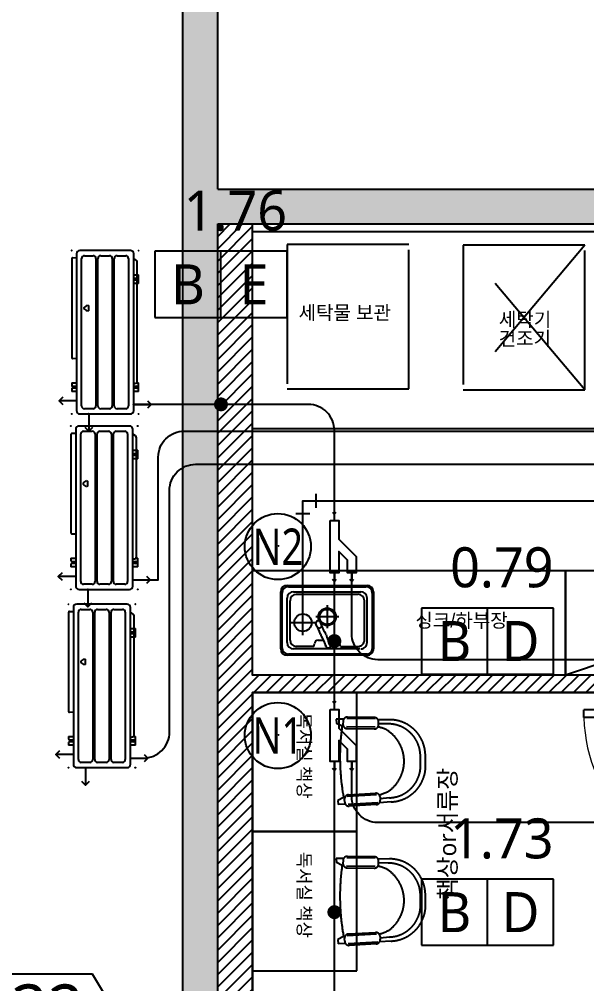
# Model space of a CAD drawing. Extents: x 11551484 to 2613213153046, y -2602833546311 to 14142.
# Drawn here: x 23013468 to 23016730, y -28525168 to -28519626 of the extents above; entities that cross this region are included whole.
import ezdxf
from ezdxf.enums import TextEntityAlignment as Align

# ---------------------------------------------------------------- set-up
doc = ezdxf.new("R2010")
doc.units = 0
doc.header["$LTSCALE"] = 1000
doc.header["$MEASUREMENT"] = 0
doc.header["$PDMODE"] = 35
doc.linetypes.add('DH-HID2', pattern=[1.2, 0.8, -0.4])
doc.layers.get('0').update_dxf_attribs({"linetype": 'CONTINUOUS'})
doc.layers.get('DEFPOINTS').update_dxf_attribs({"linetype": 'CONTINUOUS'})
for name, color, linetype in [('0-ELC TEXT', 7, 'CONTINUOUS'), ('03-TEXT', 3, 'CONTINUOUS'), ('2CONTINUOUS', 2, 'CONTINUOUS'), ('3 가구-붙박이', 6, 'CONTINUOUS'), ('8.패턴선', 8, 'CONTINUOUS'), ('CO-FURB-DN', 9, 'CONTINUOUS'), ('DVM_DPIT', 5, 'CONTINUOUS'), ('DVM_DRAIN', 5, 'CONTINUOUS'), ('DVM_INOUT_MARK', 2, 'CONTINUOUS'), ('DVM_INOUT_NAME', 7, 'CONTINUOUS'), ('DVM_JOINT', 6, 'CONTINUOUS'), ('DVM_OUTDOOR', 7, 'CONTINUOUS'), ('DVM_PIPE', 3, 'CONTINUOUS'), ('DVM_PIPE_MARK', 2, 'CONTINUOUS'), ('DVM_PIPE_MARK_LEN', 7, 'CONTINUOUS'), ('DVM_ROOM', 2, 'CONTINUOUS'), ('DVM_UNIT_BP', 7, 'CONTINUOUS'), ('DVM_UNIT_DP', 4, 'CONTINUOUS'), ('DVM_UNIT_LP', 3, 'CONTINUOUS'), ('FU-FURM', 251, 'DH-HID2'), ('wall', 3, 'CONTINUOUS'), ('WINDOW', 4, 'CONTINUOUS')]:
    doc.layers.add(name, color=color, linetype=linetype)
doc.layers.add('DVM_PMAT_MARK', color=6, linetype='CONTINUOUS', lineweight=25)
doc.styles.add('DVM_DEFAULT', font='malgun.ttf')
doc.styles.add('맑은 고딕', font='malgun.ttf')
doc.styles.add('코레일둥고', font='H2GTRE.TTF')
pattern_1 = [(45, (-34694.73, 110.66), (-35.35533906, 35.35533906), [])]

# ---------------------------------------------------------------- blocks, each defined once
blk = doc.blocks.new('flooor')
at = {"layer": '8.패턴선', "ltscale": 30}
h = blk.add_hatch(color=256, dxfattribs=at)
h.dxf.hatch_style = 1
h.paths.add_polyline_path([(11507656.8, -14172891.8), (11491856.8, -14172891.8), (11491856.8, -14188496.8), (11492056.8, -14188496.8), (11492056.8, -14187881.8), (11492216.8, -14187881.8), (11492216.8, -14187096.8), (11492056.8, -14187096.8), (11492056.8, -14177741.8), (11494956.8, -14177741.8), (11494956.8, -14177541.8), (11492056.8, -14177541.8), (11492056.8, -14173091.8), (11494756.8, -14173091.8), (11494756.8, -14176541.8), (11494956.8, -14176541.8), (11494956.8, -14173091.8), (11500056.8, -14173091.8), (11500056.8, -14176141.8), (11500256.8, -14176141.8), (11500256.8, -14173091.8), (11503456.8, -14173091.8), (11503456.8, -14176141.8), (11503656.8, -14176141.8), (11503656.8, -14175391.8), (11504256.8, -14175391.8), (11504256.8, -14175302.3), (11504246.8, -14175302.3), (11504246.8, -14175262.3), (11504256.8, -14175191.8), (11503656.8, -14175191.8), (11503656.8, -14173091.8), (11505856.8, -14173091.8), (11505856.8, -14175191.8), (11505256.8, -14175191.8), (11505256.8, -14175262.3), (11505266.8, -14175262.3), (11505266.8, -14175316.8), (11505256.8, -14175316.8), (11505256.8, -14175391.8), (11506056.8, -14175391.8), (11506056.8, -14174896.8), (11509204.8, -14174896.8), (11509204.8, -14174491.8), (11506056.8, -14174491.8), (11506056.8, -14173091.8), (11507656.8, -14173091.8)])
h.paths.add_polyline_path([(11499856.8, -14177741.8), (11504356.8, -14177741.8), (11504356.8, -14177541.8), (11499106.8, -14177541.8), (11499106.8, -14177566.8), (11499106.8, -14177716.8), (11499106.8, -14177741.8), (11499106.8, -14177991.8), (11499856.8, -14177991.8)], flags=17)
h.paths.add_polyline_path([(11506136.8, -14177541.8), (11505856.8, -14177541.8), (11505356.8, -14177541.8), (11505356.8, -14177741.8), (11505356.8, -14178051.8), (11506136.8, -14178051.8)], flags=17)
h.paths.add_polyline_path([(11512534.8, -14172891.8), (11511656.8, -14172891.8), (11511656.8, -14173091.8), (11511656.8, -14173691.8), (11512334.8, -14173691.8), (11512334.8, -14174491.8), (11511854.8, -14174491.8), (11511854.8, -14174791.8), (11512334.8, -14174791.8), (11512334.8, -14174791.8), (11512534.8, -14174791.8)])
h.paths.add_polyline_path([(11512534.8, -14175641.8), (11512384.8, -14175641.8), (11512334.8, -14175641.8), (11512334.8, -14176391.8), (11512534.8, -14176391.8)])
h.paths.add_polyline_path([(11512534.8, -14176941.8), (11512384.8, -14176941.8), (11512334.8, -14176941.8), (11512334.8, -14177100.8), (11511772.8, -14177100.8), (11511772.8, -14177941.8), (11512334.8, -14177941.8), (11512334.8, -14178041.8), (11512534.8, -14178041.8)])
h.paths.add_polyline_path([(11512534.8, -14179271.8), (11512384.8, -14179271.8), (11512334.8, -14179271.8), (11512334.8, -14179836.8), (11512534.8, -14179836.8)])
h.paths.add_polyline_path([(11512256.8, -14184446.8), (11511656.8, -14184446.8), (11511656.8, -14185146.8), (11512256.8, -14185146.8)])
h.paths.add_polyline_path([(11507213.8, -14187066.8), (11506733.8, -14187066.8), (11506733.8, -14187846.8), (11507213.8, -14187846.8)], flags=17)
h.paths.add_polyline_path([(11499706.8, -14186781.8), (11499221.8, -14186781.8), (11499221.8, -14187556.8), (11499706.8, -14187556.8)], flags=17)
at = {"layer": '2CONTINUOUS', "ltscale": 30}
for p, q in [((11491856.8, -14188496.8), (11491856.8, -14172891.8)), ((11492056.8, -14177541.8), (11492056.8, -14173091.8)), ((11492056.8, -14177541.8), (11494956.8, -14177541.8)), ((11492056.8, -14187096.8), (11492056.8, -14177741.8)), ((11492056.8, -14177741.8), (11494956.8, -14177741.8))]:
    blk.add_line(p, q, dxfattribs=at)
blk = doc.blocks.new('FB-021')
at = {"layer": 'CO-FURB-DN', "color": 8}
for p, q in [((-206.9, 399.9), (206.9, 399.9)), ((-239.8, 71.3), (-239.8, 367.1)), ((-169.4, 367.1), (174, 367.1)), ((239.8, 367.1), (239.8, 71.3)), ((-206.9, 334.2), (-206.9, 104.2)), ((206.9, 334.2), (206.9, 104.2)), ((174, 71.3), (-174, 71.3)), ((206.9, 38.5), (-206.9, 38.5))]:
    blk.add_line(p, q, dxfattribs=at)
at = {"layer": 'CO-FURB-DN', "color": 251}
for p, q in [((-233.2, 77.9), (-233.2, 367.1)), ((-206.9, 393.4), (200.3, 393.4)), ((-69, 353.9), (-160.9, 353.9)), ((-69, 353.9), (-65.7, 340.8)), ((69, 353.9), (65.7, 340.8)), ((69, 353.9), (160.9, 353.9)), ((233.2, 360.5), (233.2, 77.9)), ((-193.2, 321.4), (-193.2, 117.7)), ((-4.6, 321.1), (-46.6, 321.1)), ((46, 321.1), (17.8, 321.1)), ((191.9, 321.4), (191.9, 117.7)), ((-1.2, 260.3), (-1.2, 141)), ((-60.8, 200.6), (58.4, 200.6)), ((160.9, 84.5), (-160.3, 84.5)), ((200.3, 45.1), (-200.3, 45.1))]:
    blk.add_line(p, q, dxfattribs=at)
for radius in [45.4, 38.8]:
    blk.add_circle((0.1, 201.3), radius, dxfattribs=at)
at = {"layer": 'CO-FURB-DN', "color": 8}
for centre, radius, start, end in [((-206.9, 367.1), 32.9, 90, 180), ((206.9, 367.1), 32.9, 0, 90), ((-174, 334.2), 32.9, 90, 180), ((-6, 348.4), 13.8, 359.2451, 229.3055), ((132.5, 377.7), 128.1, 190.5553, 216.4137), ((174, 334.2), 32.9, 0, 90), ((-119.1, 263.4), 128.1, 13.1394, 38.5882), ((1.6, 281.1), 34.6, 16.5509, 36.4137), ((39.3, 300.3), 34.6, 193.1394, 216.3213), ((-91.8, 204), 128.1, 14.798, 36.3213), ((41.3, 245.1), 13.8, 58.1457, 163.3853), ((213.9, 344.2), 186.9, 196.5509, 214.0056), ((45.8, 235.4), 13.8, 174.4612, 18.1232), ((-174, 104.2), 32.9, 180, 270), ((174, 104.2), 32.9, 270, 0), ((-206.9, 71.3), 32.9, 180, 270), ((206.9, 71.3), 32.9, 270, 0)]:
    blk.add_arc(centre, radius, start, end, dxfattribs=at)
at = {"layer": 'CO-FURB-DN', "color": 251}
for centre, radius, start, end in [((-206.9, 367.1), 26.3, 90, 180), ((-160.3, 321.1), 32.9, 90, 180), ((159, 321.1), 32.9, 0, 90), ((200.3, 360.5), 32.9, 0, 90), ((-46, 340.8), 19.7, 180, 270), ((46, 340.8), 19.7, 270, 0), ((-159.7, 118), 33.5, 180.4305, 268.9606), ((159, 117.7), 32.9, 270, 0), ((-200.3, 77.9), 32.9, 180, 270), ((200.3, 77.9), 32.9, 270, 0)]:
    blk.add_arc(centre, radius, start, end, dxfattribs=at)
blk = doc.blocks.new('F-123')
at = {"layer": 'FU-FURM'}
for p, q in [((42.5, 491.5), (-33, 491.5)), ((38.3, 462.8), (-29.6, 462.8)), ((-236.2, 289.3), (-236.7, 224.1)), ((-212.5, 280.8), (-214.2, 226.4)), ((212.7, 280.8), (217.6, 226.5)), ((236.2, 289.3), (239.5, 222.5)), ((-208.5, 226.2), (-224.9, 226.7)), ((-195.3, 224.3), (-195.9, 221.2)), ((-194.6, 227.6), (-195.3, 224.3)), ((-193.7, 231.1), (-194.6, 227.6)), ((-192.5, 234.9), (-193.7, 231.1)), ((-191.1, 239.2), (-192.5, 234.9)), ((-189.5, 243.9), (-191.1, 239.2)), ((-187.6, 248.9), (-189.5, 243.9)), ((-185.6, 254), (-187.6, 248.9)), ((-183.5, 259.1), (-185.6, 254)), ((-181.4, 264), (-183.5, 259.1)), ((-179.3, 268.5), (-181.4, 264)), ((-177.1, 272.7), (-179.3, 268.5)), ((177.1, 272.7), (179.3, 268.5)), ((179.3, 268.5), (181.4, 264)), ((181.4, 264), (183.5, 259.1)), ((183.5, 259.1), (185.6, 254)), ((185.6, 254), (187.6, 248.9)), ((187.6, 248.9), (189.5, 243.9)), ((189.5, 243.9), (191.1, 239.2)), ((191.1, 239.2), (192.5, 234.9)), ((192.5, 234.9), (193.7, 231.1)), ((193.7, 231.1), (194.6, 227.6)), ((194.6, 227.6), (195.8, 222.2)), ((208.5, 226.2), (224.9, 226.7)), ((-250.3, 203), (-255.7, 47.5)), ((-242.2, 206.7), (-247.9, 44.9)), ((-194.3, 205.8), (-199.5, 41.2)), ((-190.3, 45.2), (-184.8, 200.7)), ((190.3, 45.2), (184.8, 200.7)), ((194, 206), (200.1, 37.3)), ((240.4, 211.6), (246.9, 41.8)), ((250.3, 203), (255.7, 47.5)), ((-244.4, 25.9), (-245.7, -16.4)), ((-232, 22.1), (-215.7, 21.5)), ((-204.8, 16.4), (-221.2, -16.4)), ((-203.5, 24.3), (-203.7, 16.3)), ((204.8, 16.4), (204.3, 23.9)), ((204.8, 16.4), (221.2, -16.4)), ((232, 22.1), (215.7, 21.5)), ((243.8, 25.5), (245.7, -16.4)), ((-245.7, -16.4), (-221.2, -16.4)), ((221.2, -16.4), (245.7, -16.4))]:
    blk.add_line(p, q, dxfattribs=at)
for centre, radius, start, end in [((-29.5, 284.7), 206.8, 90.8381, 178.7143), ((-26.4, 276.7), 186.1, 90.8381, 178.7144), ((26.6, 276.7), 186.1, 1.2856, 89.1619), ((29.5, 284.7), 206.8, 1.2856, 89.1619), ((0, 157.1), 211.5, 33.1238, 146.8761), ((-225.7, 202.2), 24.6, 88.0002, 178.0003), ((-209.4, 201.6), 24.6, 357.9998, 88.0001), ((0, 157.1), 211.5, 158.2783, 158.4011), ((209.4, 201.6), 24.6, 92, 182.0003), ((0, 157.1), 211.5, 21.5989, 21.7217), ((225.7, 202.2), 24.6, 2.0002, 91.9997), ((-231.2, 46.6), 24.6, 178.0001, 268.0003), ((-214.8, 46.1), 24.6, 268.0001, 358), ((0, 1288), 1288, 260.8522, 279.1478), ((214.8, 46.1), 24.6, 181.9999, 272.0001), ((231.2, 46.6), 24.6, 271.9999, 2.0001)]:
    blk.add_arc(centre, radius, start, end, dxfattribs=at)
blk = doc.blocks.new('$DorLib2D$00000001')
for p, q in [((0.45, 0.975), (0.5, 0.975)), ((0.45, 0), (0.45, 0.975)), ((0.5, 0), (0.5, 0.975)), ((0.5, 0), (0.45, 0))]:
    blk.add_line(p, q)
at = {"lineweight": 13}
blk.add_arc((0.475, 0), 0.975, 91.46928, 180, dxfattribs=at)
blk = doc.blocks.new('DVM_BACKGROUND')
at = {"layer": 'wall', "ltscale": 10}
h = blk.add_hatch(dxfattribs=at)
h.set_pattern_fill('_USER', color=256, scale=50, angle=45, pattern_type=0)
h.set_pattern_definition(pattern_1)
h.paths.add_polyline_path([(11483101.3, -14250165.3), (11483101.3, -14249350.3), (11483101.3, -14248172.5), (11482901.3, -14248172.5), (11482901.3, -14250865.3), (11483101.3, -14250865.3), (11483701.3, -14250865.3), (11485833.8, -14250865.3), (11485833.8, -14250965.3), (11485883.8, -14250965.3), (11485933.8, -14250965.3), (11485933.8, -14250865.3), (11487611.3, -14250865.3), (11487611.3, -14250765.3), (11486711.3, -14250765.3), (11484901.3, -14250765.3), (11483101.3, -14250765.3)])
h.paths.add_polyline_path([(11487035.6, -14250519.5), (11487035.6, -14250372), (11487283.4, -14250372), (11487283.4, -14250519.5)], flags=9)
h.paths.add_polyline_path([(11485452.4, -14250535.6), (11485452.4, -14250380.3), (11486298.9, -14250380.3), (11486298.9, -14250535.6)], flags=9)
h.paths.add_polyline_path([(11483345.3, -14248763), (11483345.3, -14248615.4), (11483953.3, -14248615.4), (11483953.3, -14248763)], flags=9)
h.paths.add_polyline_path([(11484017.6, -14250535.6), (11484017.6, -14250377.9), (11484635.2, -14250377.9), (11484635.2, -14250535.6)], flags=9)
h.paths.add_polyline_path([(11484497.1, -14248911.6), (11484497.1, -14248764.1), (11484850.7, -14248764.1), (11484850.7, -14248911.6)], flags=9)
h.paths.add_polyline_path([(11484496.5, -14248801.8), (11484496.5, -14248654.3), (11484851.3, -14248654.3), (11484851.3, -14248801.8)], flags=9)
h.paths.add_polyline_path([(11485363.3, -14249918.3), (11485363.3, -14249469.3), (11487415, -14249469.3), (11487415, -14249918.3)], flags=9)
h.paths.add_polyline_path([(11484919.2, -14247737.6), (11485422.6, -14247737.6), (11485422.6, -14248101.7), (11484919.2, -14248101.7)], flags=9)
h.paths.add_polyline_path([(11486551.8, -14247341.3), (11487280.5, -14247341.3), (11487280.5, -14247740.5), (11486551.8, -14247740.5)], flags=9)
h.paths.add_polyline_path([(11482261.7, -14249526), (11482261.7, -14248811.7), (11482660.8, -14248811.7), (11482660.8, -14249526)], flags=9)
h.paths.add_polyline_path([(11481880.9, -14251923.9), (11481880.9, -14251206.6), (11482280, -14251206.6), (11482280, -14251923.9)], flags=9)
h.paths.add_polyline_path([(11481886.7, -14249829.5), (11481886.7, -14249108.2), (11482285.8, -14249108.2), (11482285.8, -14249829.5)], flags=9)
h.paths.add_polyline_path([(11483748.9, -14247341.3), (11484473.3, -14247341.3), (11484473.3, -14247740.5), (11483748.9, -14247740.5)], flags=9)
h = blk.add_hatch(dxfattribs=at)
h.set_pattern_fill('_USER', color=256, scale=50, angle=45, pattern_type=0)
h.set_pattern_definition(pattern_1)
h.paths.add_polyline_path([(11482901.3, -14250865.3), (11482901.3, -14255273), (11483101.3, -14255273), (11483101.3, -14252465.3), (11483101.3, -14251665.3), (11483101.3, -14250865.3)])
h.paths.add_polyline_path([(11485833.8, -14251865.3), (11485833.8, -14252565.3), (11485833.8, -14255273), (11485933.8, -14255273), (11485933.8, -14254268.7), (11485933.8, -14253468.7), (11485933.8, -14252565.3), (11488565.8, -14252565.3), (11488566.3, -14252565.8), (11488566.3, -14252665.3), (11488616.3, -14252665.3), (11488666.3, -14252665.3), (11488666.3, -14252465.3), (11485933.8, -14252465.3), (11485933.8, -14251865.3)])
h.paths.add_polyline_path([(11488616.3, -14255473.5), (11488666.3, -14255473.5), (11488666.3, -14255273), (11488666.3, -14253565.3), (11488566.3, -14253565.3), (11488566.3, -14255273), (11488566.3, -14255373), (11488566.3, -14255473.5)])
h.paths.add_polyline_path([(11481880.9, -14254179.7), (11481880.9, -14253458.6), (11482280, -14253458.6), (11482280, -14254179.7)], flags=9)
at = {"layer": '3 가구-붙박이', "ltscale": 30}
blk.add_line((11486711.3, -14250165.3), (11484901.3, -14250765.3), dxfattribs=at)
blk.add_lwpolyline([(11484901.3, -14250765.3), (11483101.3, -14250765.3), (11483101.3, -14250165.3), (11484901.3, -14250165.3), (11484901.3, -14250765.3)], dxfattribs=at)
blk.add_lwpolyline([(11486711.3, -14250765.3), (11484901.3, -14250765.3), (11484901.3, -14250165.3), (11486711.3, -14250165.3)], close=True, dxfattribs=at)
at = {"layer": 'DEFPOINTS', "ltscale": 10}
blk.add_line((11485120.9, -14249350.3), (11483101.3, -14249350.3), dxfattribs=at)
at = {"layer": 'FU-FURM'}
for p, q in [((11485012.2, -14248295.8), (11484312.2, -14249125.8)), ((11485012.2, -14249125.8), (11484312.2, -14248295.8))]:
    blk.add_line(p, q, dxfattribs=at)
at = {"layer": 'FU-FURM', "elevation": 0}
for points in [[(11484000.2, -14248291.4), (11483300.2, -14248291.4), (11483300.2, -14249121.4), (11484000.2, -14249121.4)], [(11485012.2, -14248295.8), (11484312.2, -14248295.8), (11484312.2, -14249125.8), (11485012.2, -14249125.8)]]:
    blk.add_lwpolyline(points, close=True, dxfattribs=at)
at = {"layer": 'FU-FURM'}
for points in [[(11483701.3, -14251665.3), (11483701.3, -14250865.3), (11483101.3, -14250865.3), (11483101.3, -14251665.3)], [(11483701.3, -14252465.3), (11483701.3, -14251665.3), (11483101.3, -14251665.3), (11483101.3, -14252465.3)]]:
    blk.add_lwpolyline(points, close=True, dxfattribs=at)
at = {"layer": 'wall', "ltscale": 10}
for p, q in [((11483101.3, -14250765.3), (11483101.3, -14248172.5)), ((11483895.2, -14248172.5), (11483895.2, -14248172.5)), ((11482901.3, -14250672.5), (11482901.3, -14250672.5)), ((11487611.3, -14250765.3), (11483101.3, -14250765.3)), ((11482901.3, -14250772.5), (11482901.3, -14250772.5)), ((11483101.3, -14250865.3), (11483101.3, -14255273)), ((11485833.8, -14250865.3), (11483101.3, -14250865.3))]:
    blk.add_line(p, q, dxfattribs=at)
blk.add_blockref('flooor', (-9155.5, -70430.6))
at = {"xscale": 1.111111111109494, "yscale": 1.111111111109494, "zscale": 1.111111111111111, "rotation": 180.0000000024174}
blk.add_blockref('FB-021', (11483530.6, -14250207.6), dxfattribs=at)
at = {"color": 251, "true_color": 0x636466, "rotation": 271.1958564948879}
for p in [(11483604.6, -14251264.2), (11483604.6, -14252064.2)]:
    blk.add_blockref('F-123', p, dxfattribs=at)
at = {"layer": 'WINDOW', "xscale": -900, "yscale": -900, "zscale": -900, "rotation": 270}
blk.add_blockref('$DorLib2D$00000001', (11485883.8, -14251415.3), dxfattribs=at)
at = {"layer": '0-ELC TEXT', "color": 8, "style": '맑은 고딕'}
for p in [(11483436.4, -14250981.8), (11483436.4, -14251781.8)]:
    blk.add_text('독서실 책상', height=74.67, rotation=270, dxfattribs=at).set_placement(p, align=Align.TOP_LEFT)
at = {"layer": '03-TEXT', "color": 7, "style": '맑은 고딕'}
blk.add_text('책상or서류장', height=100, rotation=90, dxfattribs=at).set_placement((11484172.3, -14252058.8), align=Align.TOP_LEFT)
at = {"layer": 'FU-FURM', "style": '코레일둥고'}
for s, p in [('세탁물 보관', (11483366.5, -14248722.7)), ('세탁기', (11484517.7, -14248761.5)), ('건조기', (11484517.1, -14248871.3)), ('싱크/하부장', (11484037.8, -14250491.4))]:
    blk.add_text(s, height=80, dxfattribs=at).set_placement(p)
blk = doc.blocks.new('CAD_INOUT_MARK')
at = {"layer": 'DVM_INOUT_MARK', "color": 0}
for p, q in [((-600, 1560), (600, 1560)), ((600, 1160), (-600, 1160))]:
    blk.add_line(p, q, dxfattribs=at)
blk.add_lwpolyline([(-360, 1960), (360, 1960), (600, 1560), (600, 1160), (360, 760), (-360, 760), (-600, 1160), (-600, 1560), (-360, 1960)], dxfattribs=at)
at = {"layer": 'DVM_INOUT_NAME'}
blk.add_lwpolyline([(-600, 0), (600, 0), (600, 560), (-600, 560)], close=True, dxfattribs=at)
at = {"layer": 'DVM_INOUT_MARK', "color": 0, "style": 'DVM_DEFAULT'}
for tag, p in [('CAP', (0, 1760)), ('NO', (0, 960))]:
    blk.add_attdef(tag, text='', height=280, dxfattribs=at).set_placement(p, align=Align.MIDDLE_CENTER)
for tag, width, p, p2 in [('MNAME', 0.755882, (-548.8, 1220.2), (562.6, 1220.2)), ('QTY', 0.520692, (709.7, 1220.2), (1089.2, 1220.2))]:
    blk.add_attdef(tag, text='', height=280, dxfattribs=dict(at, width=width)).set_placement(p, p2, align=Align.FIT)
at = {"layer": 'DVM_INOUT_NAME', "style": 'DVM_DEFAULT', "width": 0.924483}
blk.add_attdef('INAME', text='', height=280, dxfattribs=at).set_placement((-561.8, 134), (564.5, 134), align=Align.FIT)
blk = doc.blocks.new('DVM_LP_VEC')
at = {"layer": 'DVM_UNIT_LP', "color": 0}
blk.add_line((0, 0), (100, 0), dxfattribs=at)
blk.add_lwpolyline([(78.8, 21.2), (100, 0), (78.8, -21.2)], dxfattribs=at)
blk.add_point((0, 0), dxfattribs=at)
blk = doc.blocks.new('DVM_OD_ECO_940X1420X330_T')
at = {"layer": 'DVM_OUTDOOR', "color": 0}
for p, q in [((-412.3, 179.8), (-423.5, 164.2)), ((282.1, 185), (-402.5, 185)), ((-330.4, 164.2), (-330.4, 192.2)), ((-280.3, 192.2), (-330.4, 192.2)), ((-311.3, 164.2), (-311.3, 179.9)), ((-299.3, 179.9), (-299.3, 164.2)), ((-280.3, 192.2), (-280.3, 164.2)), ((340.4, 192.2), (290.3, 192.2)), ((290.3, 181.6), (290.3, 192.2)), ((309.3, 164.2), (309.3, 180.2)), ((321.3, 180.2), (321.3, 164.2)), ((340.4, 192.2), (340.4, 164.2)), ((-469.5, 145.2), (-469.5, -145.2)), ((450.5, 164.2), (-450.5, 164.2)), ((-439.8, 68.3), (-439.8, 118.4)), ((-423.7, 134.5), (423.7, 134.5)), ((439.8, 118.4), (439.8, 68.3)), ((469.5, -145.2), (469.5, 145.2)), ((-439.8, -25.4), (-439.8, 24.7)), ((423.7, 52.2), (-423.7, 52.2)), ((-423.7, 40.8), (423.7, 40.8)), ((439.8, 24.7), (439.8, -25.4)), ((423.7, -41.5), (-423.7, -41.5)), ((-423.7, -53), (423.7, -53)), ((-439.8, -119.1), (-439.8, -69.1)), ((-155.6, -100.9), (-152.9, -95.7)), ((-123.7, -95.7), (-120.9, -100.9)), ((439.8, -69.1), (439.8, -119.1)), ((-450.5, -164.2), (450.5, -164.2)), ((-427.8, -187.3), (-428.6, -165.2)), ((423.7, -135.2), (-423.7, -135.2)), ((-141, -121.8), (-135.5, -121.8)), ((152.1, -164.2), (151.3, -187.3)), ((290.3, -192.2), (290.3, -164.2)), ((309.3, -187.2), (309.3, -164.2)), ((321.3, -164.2), (321.3, -187.2)), ((340.4, -164.2), (340.4, -192.2)), ((148.3, -190.2), (-424.8, -190.2)), ((290.3, -192.2), (304.3, -192.2)), ((326.4, -192.2), (340.4, -192.2))]:
    blk.add_line(p, q, dxfattribs=at)
for centre, radius, start, end in [((-402.1, 172.4), 12.5, 90, 144.1859), ((-305.3, 179.9), 6.01, 0, 180), ((281.8, 172.4), 12.5, 318.665, 90), ((315.3, 180.2), 6.01, 0, 180), ((-450.5, 145.2), 19, 89.9888, 180.0112), ((-423.7, 118.4), 16.1, 90, 180), ((423.7, 118.4), 16.1, 0, 90), ((450.5, 145.2), 19, 359.9882, 90.0111), ((-423.7, 68.3), 16.1, 180, 270), ((423.7, 68.3), 16.1, 270, 0), ((-423.7, 24.7), 16.1, 90, 180), ((423.7, 24.7), 16.1, 0, 90), ((-423.7, -25.4), 16.1, 180, 270), ((-423.7, -69.1), 16.1, 90, 180), ((423.7, -25.4), 16.1, 270, 0), ((423.7, -69.1), 16.1, 0, 90), ((-450.5, -145.2), 19, 179.9889, 270.0111), ((-423.7, -119.1), 16.1, 180, 270), ((423.7, -119.1), 16.1, 270, 0), ((450.5, -145.2), 19, 269.989, 0.0117), ((-424.8, -187.2), 3, 182, 270), ((148.3, -187.2), 3, 270, 358.084), ((304.3, -187.2), 5.01, 270, 0), ((326.4, -187.2), 5.01, 180, 270)]:
    blk.add_arc(centre, radius, start, end, dxfattribs=at)
for points in [[(-141, -121.8), (-145.8, -114.8), (-150.7, -107.9), (-155.6, -100.9)], [(-152.9, -95.7), (-143.1, -95.7), (-133.4, -95.7), (-123.7, -95.7)], [(-120.9, -100.9), (-125.8, -107.9), (-130.7, -114.8), (-135.5, -121.8)]]:
    blk.add_open_spline(points, degree=3, dxfattribs=at)
at = {"layer": 'DVM_UNIT_BP'}
for p in [(-469.5, 192.2), (469.5, 192.2), (-469.5, -192.2), (469.5, -192.2)]:
    blk.add_point(p, dxfattribs=at)
at = {"layer": 'DVM_UNIT_LP', "color": 1, "rotation": 90}
blk.add_blockref('DVM_LP_VEC', (414.5, 164.2), dxfattribs=at)
at = {"layer": 'DVM_UNIT_LP', "color": 1}
blk.add_blockref('DVM_LP_VEC', (469.5, -94.2), dxfattribs=at)
at = {"layer": 'DVM_UNIT_LP', "color": 1, "xscale": -1, "rotation": 90}
blk.add_blockref('DVM_LP_VEC', (394.5, -164.2), dxfattribs=at)
blk = doc.blocks.new('DVM_OD_ECO_940X1210X330_T')
at = {"layer": 'DVM_OUTDOOR', "color": 0}
for p, q in [((-412.3, 179.8), (-423.5, 164.2)), ((282.1, 185), (-402.5, 185)), ((-330.4, 164.2), (-330.4, 192.2)), ((-280.3, 192.2), (-330.4, 192.2)), ((-311.3, 164.2), (-311.3, 179.9)), ((-299.3, 179.9), (-299.3, 164.2)), ((-280.3, 192.2), (-280.3, 164.2)), ((340.4, 192.2), (290.3, 192.2)), ((290.3, 181.6), (290.3, 192.2)), ((309.3, 164.2), (309.3, 180.2)), ((321.3, 180.2), (321.3, 164.2)), ((340.4, 192.2), (340.4, 164.2)), ((-469.5, 145.2), (-469.5, -145.2)), ((450.5, 164.2), (-450.5, 164.2)), ((-439.8, 68.3), (-439.8, 118.4)), ((-423.7, 134.5), (423.7, 134.5)), ((439.8, 118.4), (439.8, 68.3)), ((469.5, -145.2), (469.5, 145.2)), ((-439.8, -25.4), (-439.8, 24.7)), ((423.7, 52.2), (-423.7, 52.2)), ((-423.7, 40.8), (423.7, 40.8)), ((439.8, 24.7), (439.8, -25.4)), ((423.7, -41.5), (-423.7, -41.5)), ((-423.7, -53), (423.7, -53)), ((-439.8, -119.1), (-439.8, -69.1)), ((-155.6, -100.9), (-152.9, -95.7)), ((-123.7, -95.7), (-120.9, -100.9)), ((439.8, -69.1), (439.8, -119.1)), ((-450.5, -164.2), (450.5, -164.2)), ((-427.8, -187.3), (-428.6, -165.2)), ((423.7, -135.2), (-423.7, -135.2)), ((-141, -121.8), (-135.5, -121.8)), ((152.1, -164.2), (151.3, -187.3)), ((290.3, -192.2), (290.3, -164.2)), ((309.3, -187.2), (309.3, -164.2)), ((321.3, -164.2), (321.3, -187.2)), ((340.4, -164.2), (340.4, -192.2)), ((148.3, -190.2), (-424.8, -190.2)), ((290.3, -192.2), (304.3, -192.2)), ((326.4, -192.2), (340.4, -192.2))]:
    blk.add_line(p, q, dxfattribs=at)
for centre, radius, start, end in [((-402.1, 172.4), 12.5, 90, 144.1859), ((-305.3, 179.9), 6.01, 0, 180), ((281.8, 172.4), 12.5, 318.665, 90), ((315.3, 180.2), 6.01, 0, 180), ((-450.5, 145.2), 19, 89.9888, 180.0112), ((-423.7, 118.4), 16.1, 90, 180), ((423.7, 118.4), 16.1, 0, 90), ((450.5, 145.2), 19, 359.9882, 90.0111), ((-423.7, 68.3), 16.1, 180, 270), ((423.7, 68.3), 16.1, 270, 0), ((-423.7, 24.7), 16.1, 90, 180), ((423.7, 24.7), 16.1, 0, 90), ((-423.7, -25.4), 16.1, 180, 270), ((-423.7, -69.1), 16.1, 90, 180), ((423.7, -25.4), 16.1, 270, 0), ((423.7, -69.1), 16.1, 0, 90), ((-450.5, -145.2), 19, 179.9889, 270.0111), ((-423.7, -119.1), 16.1, 180, 270), ((423.7, -119.1), 16.1, 270, 0), ((450.5, -145.2), 19, 269.989, 0.0117), ((-424.8, -187.2), 3, 182, 270), ((148.3, -187.2), 3, 270, 358.084), ((304.3, -187.2), 5.01, 270, 0), ((326.4, -187.2), 5.01, 180, 270)]:
    blk.add_arc(centre, radius, start, end, dxfattribs=at)
for points in [[(-141, -121.8), (-145.8, -114.8), (-150.7, -107.9), (-155.6, -100.9)], [(-152.9, -95.7), (-143.1, -95.7), (-133.4, -95.7), (-123.7, -95.7)], [(-120.9, -100.9), (-125.8, -107.9), (-130.7, -114.8), (-135.5, -121.8)]]:
    blk.add_open_spline(points, degree=3, dxfattribs=at)
at = {"layer": 'DVM_UNIT_BP'}
for p in [(-469.5, 192.2), (469.5, 192.2), (-469.5, -192.2), (469.5, -192.2)]:
    blk.add_point(p, dxfattribs=at)
at = {"layer": 'DVM_UNIT_LP', "color": 1, "rotation": 90}
blk.add_blockref('DVM_LP_VEC', (414.5, 164.2), dxfattribs=at)
at = {"layer": 'DVM_UNIT_LP', "color": 1}
blk.add_blockref('DVM_LP_VEC', (469.5, -94.2), dxfattribs=at)
at = {"layer": 'DVM_UNIT_LP', "color": 1, "xscale": -1, "rotation": 90}
blk.add_blockref('DVM_LP_VEC', (394.5, -164.2), dxfattribs=at)
blk = doc.blocks.new('ACC_AC_RF')
at = {"layer": 'DVM_JOINT'}
blk.add_lwpolyline([(-150, 25), (-150, -25), (-42.3, -25), (57.7, -125), (150, -125), (150, -75), (78.4, -75), (28.4, -25), (150, -25), (150, 25), (-150, 25)], dxfattribs=at)
at = {"layer": 'DVM_UNIT_BP'}
for p in [(-150, 0), (150, 0), (150, -100)]:
    blk.add_point(p, dxfattribs=at)
at = {"layer": 'DVM_UNIT_LP', "xscale": 0.5, "yscale": 0.5, "zscale": 0.5, "rotation": 180}
blk.add_blockref('DVM_LP_VEC', (-150, 0), dxfattribs=at)
at = {"layer": 'DVM_UNIT_LP', "color": 1, "xscale": -0.5, "yscale": 0.5, "zscale": 0.5, "rotation": 180}
blk.add_blockref('DVM_LP_VEC', (150, 0), dxfattribs=at)
at = {"layer": 'DVM_UNIT_LP', "color": 2, "xscale": -0.5, "yscale": 0.5, "zscale": 0.5, "rotation": 180}
blk.add_blockref('DVM_LP_VEC', (150, -100), dxfattribs=at)
blk = doc.blocks.new('CAD_DRAIN_HOLE')
at = {"layer": 'DVM_DPIT'}
for p, q in [((0, -72.4), (0, 72.4)), ((-73.1, 0), (73.1, 0))]:
    blk.add_line(p, q, dxfattribs=at)
at = {"layer": 'DVM_DPIT', "linetype": 'ByBlock'}
blk.add_circle((0, 0), 50, dxfattribs=at)
at = {"layer": 'DVM_UNIT_BP'}
for p in [(-50, 0), (0, 50), (50, 0), (0, -50)]:
    blk.add_point(p, dxfattribs=at)
at = {"layer": 'DVM_UNIT_DP', "color": 1}
blk.add_point((0, 0), dxfattribs=at)
blk = doc.blocks.new('CAD_PIPE_MARK_LG')
at = {"layer": 'DVM_PIPE_MARK', "color": 0}
for p, q in [((380, 190), (-380, 190)), ((-380, 190), (-380, -190)), ((0, -190), (0, 190)), ((380, -190), (380, 190)), ((-380, -190), (380, -190))]:
    blk.add_line(p, q, dxfattribs=at)
at = {"layer": 'DVM_PIPE_MARK', "color": 0, "style": 'DVM_DEFAULT'}
for tag, p in [('L', (-190, 0)), ('G', (190, 0))]:
    blk.add_attdef(tag, text='', height=230, dxfattribs=at).set_placement(p, align=Align.MIDDLE)
at = {"layer": 'DVM_PIPE_MARK_LEN', "color": 0, "style": 'DVM_DEFAULT'}
blk.add_attdef('T', text='', height=230, dxfattribs=at).set_placement((380, 240), align=Align.BOTTOM_RIGHT)
blk = doc.blocks.new('CAD_PMAT_MARK')
at = {"layer": 'DVM_PMAT_MARK'}
blk.add_circle((0, 0), 190, dxfattribs=at)
at = {"layer": 'DVM_UNIT_LP', "color": 1}
blk.add_point((3.9, 3.9), dxfattribs=at)
at = {"layer": 'DVM_PMAT_MARK', "style": 'DVM_DEFAULT', "width": 0.8}
blk.add_attdef('$SYM', text='', height=210, dxfattribs=at).set_placement((0, 0), align=Align.MIDDLE)
blk = doc.blocks.new('260514_슬하신경정신과의원(에어컨 오봉수)')
at = {"layer": 'DVM_DRAIN', "color": 1}
for p, q in [((11483465.3, -14249724.7), (11483465.3, -14249804.7)), ((11483431.3, -14249838.7), (11483351.3, -14249838.7))]:
    blk.add_line(p, q, dxfattribs=at)
at = {"layer": 'DVM_DRAIN'}
blk.add_lwpolyline([(11483391.3, -14250464.4), (11483391.3, -14249764.7), (11487703.1, -14249764.7)], dxfattribs=at)
at = {"layer": 'DVM_PIPE'}
for points in [[(11483572.2, -14249877.1), (11483572.2, -14249359.8, 0.414214), (11483422.2, -14249209.8), (11482418.4, -14249209.8)], [(11482413.4, -14250218.3), (11482559.4, -14250218.3), (11482559.4, -14249513.5, -0.414214), (11482709.4, -14249363.5), (11491392.6, -14249363.5)], [(11482400, -14251242.5), (11482474.5, -14251242.5, 0.414214), (11482624.5, -14251092.5), (11482624.5, -14249704.3, -0.414214), (11482774.5, -14249554.3), (11499259.6, -14249554.3)], [(11487311.3, -14250315.3), (11487367.5, -14250315.3, -0.414214), (11487517.5, -14250465.3), (11487517.5, -14250527.1, -0.414214), (11487367.5, -14250677.1), (11483822.2, -14250677.1, -0.414214), (11483672.2, -14250527.1), (11483672.2, -14250177.1)], [(11488894.5, -14251613.2), (11483822.2, -14251613.2, -0.414214), (11483672.2, -14251463.2), (11483672.2, -14251263.2)]]:
    blk.add_lwpolyline(points, format="xyb", dxfattribs=at)
for points in [[(11483572.2, -14250963.2), (11483572.2, -14250177.1)], [(11483572.2, -14252993), (11483572.2, -14251263.2)]]:
    blk.add_lwpolyline(points, dxfattribs=at)
at = {"layer": 'DVM_PIPE_MARK', "color": 1}
for points in [[(11482920.3, -14249209.8, 0, 0, 0), (11482900.3, -14249209.8, 40, 40, -1), (11482940.3, -14249209.8, 40, 40, -1), (11482900.3, -14249209.8, 0, 0, 0), (11482920.3, -14249209.8, 0, 0, 0), (11482920.3, -14248709.8, 0, 0, 0)], [(11483572.2, -14250570.2, 0, 0, 0), (11483552.2, -14250570.2, 40, 40, -1), (11483592.2, -14250570.2, 40, 40, -1), (11483552.2, -14250570.2, 0, 0, 0), (11483572.2, -14250570.2, 0, 0, 0), (11484072.2, -14250570.2, 0, 0, 0)], [(11483572.2, -14252128.1, 0, 0, 0), (11483552.2, -14252128.1, 40, 40, -1), (11483592.2, -14252128.1, 40, 40, -1), (11483552.2, -14252128.1, 0, 0, 0), (11483572.2, -14252128.1, 0, 0, 0), (11484072.2, -14252128.1, 0, 0, 0)]]:
    blk.add_lwpolyline(points, format="xyseb", dxfattribs=at)
at = {"layer": 'DVM_ROOM'}
for points in [[(11483101.3, -14248215.9), (11488611.3, -14248215.9), (11488611.3, -14250765.3), (11483101.3, -14250765.3)], [(11485833.8, -14255273), (11483101.3, -14255273), (11483101.3, -14250865.3), (11485833.8, -14250865.3)]]:
    blk.add_lwpolyline(points, close=True, dxfattribs=at)
blk.add_blockref('DVM_BACKGROUND', (0, 0))
at = {"layer": 'DVM_DPIT'}
blk.add_blockref('CAD_DRAIN_HOLE', (11483391.3, -14250464.4), dxfattribs=at)
at = {"layer": 'DVM_INOUT_MARK'}
ref = blk.add_blockref('CAD_INOUT_MARK', (11481819.5, -14254443.3), dxfattribs=at)
ref.add_attrib('CAP', '032', dxfattribs={"color": 0, "height": 280, "style": 'DVM_DEFAULT'}).set_placement((11481819.5, -14252683.3), align=Align.MIDDLE_CENTER)
ref.add_attrib('MNAME', 'AM.BN1PBH1', dxfattribs={"color": 0, "height": 280, "style": 'DVM_DEFAULT', "width": 0.466002}).set_placement((11481270.7, -14253223.2), (11482382.1, -14253223.2), align=Align.FIT)
ref.add_attrib('NO', '1', dxfattribs={"color": 0, "height": 280, "style": 'DVM_DEFAULT'}).set_placement((11481819.5, -14253483.3), align=Align.MIDDLE_CENTER)
ref.add_attrib('INAME', '소회의실', dxfattribs={"layer": 'DVM_INOUT_NAME', "height": 280, "style": 'DVM_DEFAULT', "width": 0.722974}).set_placement((11481257.6, -14254309.3), (11482384, -14254309.3), align=Align.FIT)
at = {"layer": 'DVM_JOINT', "extrusion": (0, 0, -1), "rotation": 270}
for p in [(-11483572.2, -14250027.1), (-11483572.2, -14251113.2)]:
    blk.add_blockref('ACC_AC_RF', p, dxfattribs=at)
at = {"layer": 'DVM_OUTDOOR', "color": 1, "rotation": 270}
blk.add_blockref('DVM_OD_ECO_940X1420X330_T', (11482254.2, -14248795.3), dxfattribs=at)
at = {"layer": 'DVM_OUTDOOR', "color": 2, "rotation": 270}
blk.add_blockref('DVM_OD_ECO_940X1210X330_T', (11482249.3, -14249803.8), dxfattribs=at)
at = {"layer": 'DVM_OUTDOOR', "color": 3, "rotation": 270}
blk.add_blockref('DVM_OD_ECO_940X1210X330_T', (11482235.8, -14250828), dxfattribs=at)
at = {"layer": 'DVM_PIPE_MARK', "color": 2}
ref = blk.add_blockref('CAD_PIPE_MARK_LG', (11482920.3, -14248519.8), dxfattribs=at)
ref.add_attrib('L', 'B', dxfattribs={"color": 4, "height": 230, "style": 'DVM_DEFAULT'}).set_placement((11482730.3, -14248519.8), align=Align.MIDDLE)
ref.add_attrib('G', 'E', dxfattribs={"color": 3, "height": 230, "style": 'DVM_DEFAULT'}).set_placement((11483110.3, -14248519.8), align=Align.MIDDLE)
ref.add_attrib('T', '1.76', dxfattribs={"layer": 'DVM_PIPE_MARK_LEN', "color": 2, "height": 230, "style": 'DVM_DEFAULT'}).set_placement((11483300.3, -14248279.8), align=Align.BOTTOM_RIGHT)
ref = blk.add_blockref('CAD_PIPE_MARK_LG', (11484452.2, -14250570.2), dxfattribs=at)
ref.add_attrib('L', 'B', dxfattribs={"color": 4, "height": 230, "style": 'DVM_DEFAULT'}).set_placement((11484262.2, -14250570.2), align=Align.MIDDLE)
ref.add_attrib('G', 'D', dxfattribs={"color": 3, "height": 230, "style": 'DVM_DEFAULT'}).set_placement((11484642.2, -14250570.2), align=Align.MIDDLE)
ref.add_attrib('T', '0.79', dxfattribs={"layer": 'DVM_PIPE_MARK_LEN', "color": 2, "height": 230, "style": 'DVM_DEFAULT'}).set_placement((11484832.2, -14250330.2), align=Align.BOTTOM_RIGHT)
ref = blk.add_blockref('CAD_PIPE_MARK_LG', (11484452.2, -14252128.1), dxfattribs=at)
ref.add_attrib('L', 'B', dxfattribs={"color": 4, "height": 230, "style": 'DVM_DEFAULT'}).set_placement((11484262.2, -14252128.1), align=Align.MIDDLE)
ref.add_attrib('G', 'D', dxfattribs={"color": 3, "height": 230, "style": 'DVM_DEFAULT'}).set_placement((11484642.2, -14252128.1), align=Align.MIDDLE)
ref.add_attrib('T', '1.73', dxfattribs={"layer": 'DVM_PIPE_MARK_LEN', "color": 2, "height": 230, "style": 'DVM_DEFAULT'}).set_placement((11484832.2, -14251888.1), align=Align.BOTTOM_RIGHT)
at = {"layer": 'DVM_PMAT_MARK', "color": 6}
ref = blk.add_blockref('CAD_PMAT_MARK', (11483247.2, -14250027.1), dxfattribs=at)
ref.add_attrib('$SYM', 'N2', dxfattribs={"color": 6, "height": 210, "style": 'DVM_DEFAULT', "width": 0.8}).set_placement((11483247.2, -14250027.1), align=Align.MIDDLE)
ref = blk.add_blockref('CAD_PMAT_MARK', (11483247.2, -14251113.2), dxfattribs=at)
ref.add_attrib('$SYM', 'N1', dxfattribs={"color": 6, "height": 210, "style": 'DVM_DEFAULT', "width": 0.8}).set_placement((11483247.2, -14251113.2), align=Align.MIDDLE)

msp = doc.modelspace()

# ---------------------------------------------------------------- block references
at = {"layer": 'wall', "ltscale": 10}
msp.add_blockref('260514_슬하신경정신과의원(에어컨 오봉수)', (11531707, -14272629), dxfattribs=at)

doc.saveas('drawing.dxf')
